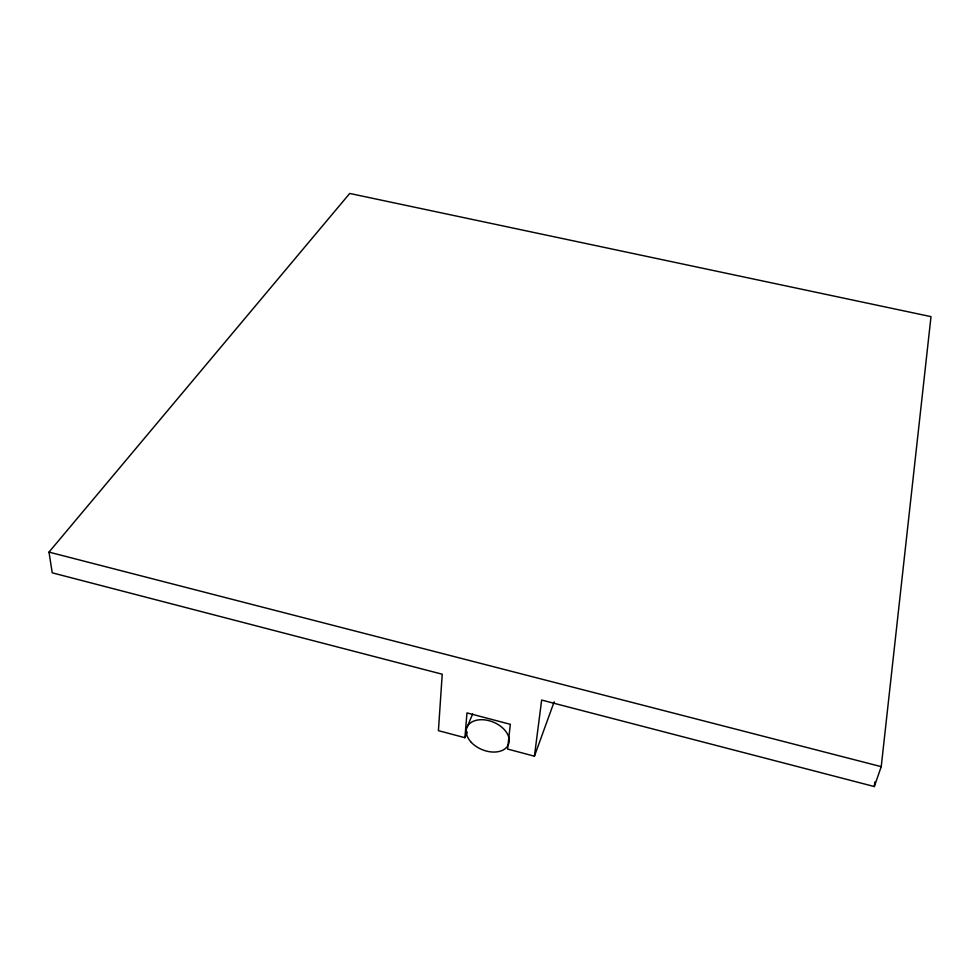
<?xml version="1.0" encoding="UTF-8"?>
<svg xmlns="http://www.w3.org/2000/svg" width="980" height="980" viewBox="0 0 980 980"><rect width="100%" height="100%" fill="white"/><g stroke="black" fill="none" stroke-linecap="round" stroke-linejoin="round"><path stroke-width="1.47" d="M534.431 756.192L541.646 700.063L874.319 786.548L881.228 766.654L931 316.638L349.713 193.452L49 552.108L52.222 572.822L442.225 674.216L438.415 730.651L464.9 737.695L466.982 712.913L510.323 724.318L507.567 749.051L534.431 756.192L554.153 701.815M874.319 786.548L874.834 781.991M467.325 726.609L472.654 713.906M464.9 737.695L467.264 732.048M49 552.108L881.228 766.654M471.368 742.436A22.43 14.859 22.4 0 0 507.971 745.425A22.43 14.859 22.4 0 0 483.802 719.798A22.43 14.859 22.4 0 0 471.368 742.436"/></g></svg>
